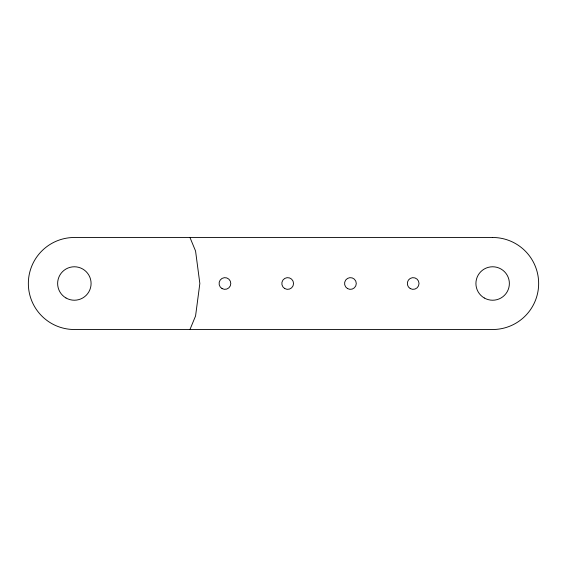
<?xml version="1.0" encoding="UTF-8"?>
<svg xmlns="http://www.w3.org/2000/svg" width="567" height="567" viewBox="0 0 567 567"><rect width="100%" height="100%" fill="white"/><g stroke="black" fill="none" stroke-linecap="round" stroke-linejoin="round"><path stroke-width="0.85" d="M189.966 329.512L195.565 315.975L199.846 283.5L195.565 251.025L189.966 237.488M492.638 237.488L74.362 237.488A46.012 46.012 0 0 0 28.35 283.5A46.012 46.012 0 0 0 74.362 329.512L492.638 329.512A46.012 46.012 0 0 0 538.65 283.5A46.012 46.012 0 0 0 492.638 237.488M484.275 297.987A16.734 16.734 0 0 0 509.372 283.5A16.734 16.734 0 0 0 484.275 269.013A16.734 16.734 0 0 0 484.275 297.987M65.992 297.987A16.734 16.734 0 0 0 91.089 283.5A16.734 16.734 0 0 0 65.992 269.013A16.734 16.734 0 0 0 65.992 297.987M222.016 288.575A5.854 5.854 0 0 0 230.797 283.5A5.854 5.854 0 0 0 222.016 278.425A5.854 5.854 0 0 0 222.016 288.575M284.754 288.575A5.854 5.854 0 0 0 293.536 283.5A5.854 5.854 0 0 0 284.754 278.425A5.854 5.854 0 0 0 284.754 288.575M347.5 288.575A5.854 5.854 0 0 0 356.282 283.5A5.854 5.854 0 0 0 347.5 278.425A5.854 5.854 0 0 0 347.5 288.575M410.239 288.575A5.854 5.854 0 0 0 419.02 283.5A5.854 5.854 0 0 0 410.239 278.425A5.854 5.854 0 0 0 410.239 288.575"/></g></svg>
